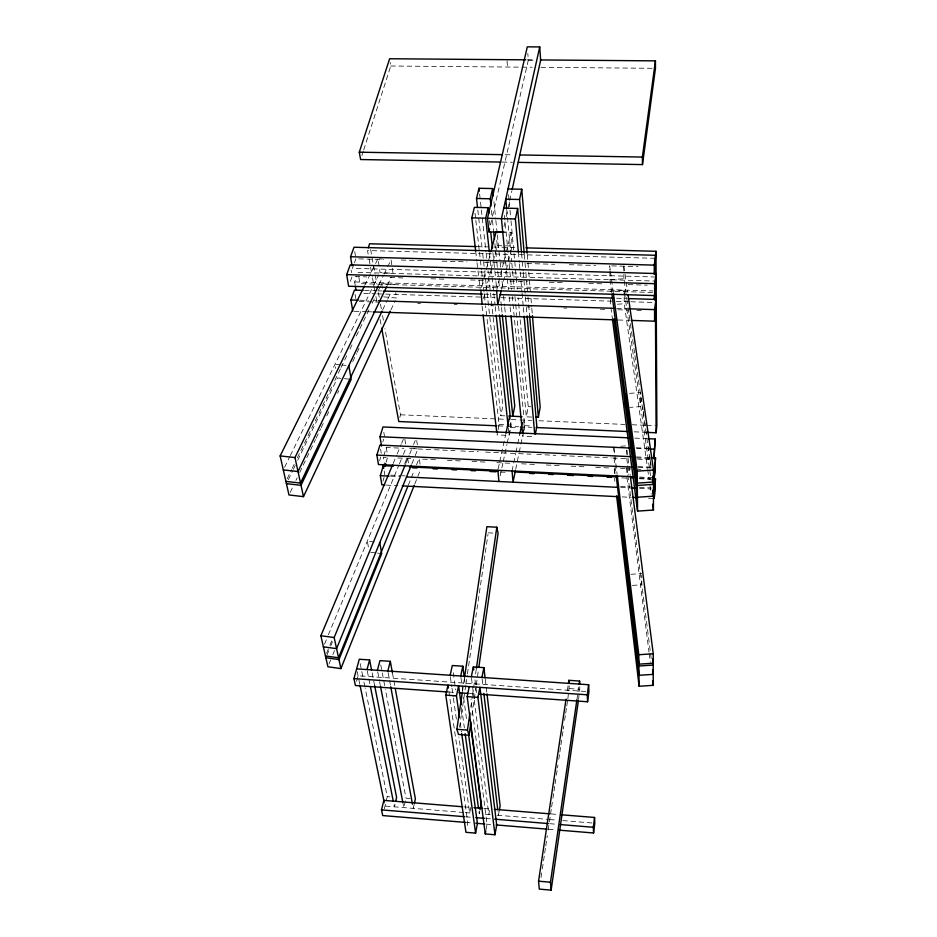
<?xml version="1.0" encoding="UTF-8"?>
<svg xmlns="http://www.w3.org/2000/svg" width="937" height="937" viewBox="0 0 937 937"><rect width="100%" height="100%" fill="white"/><g stroke="black" fill="none" stroke-linecap="round" stroke-linejoin="round"><path stroke-width="0.7" stroke-dasharray="4.68 3.51" d="M471.955 715.036L476.101 686.2M476.312 684.76L478.584 668.889M578.562 699.447L579.874 686.575M470.807 707.084L472.26 697.011M472.471 695.57L474.754 679.747M475.586 673.984L476.418 668.233M576.876 699.869L578.761 686.844M459.563 727.241L461.262 715.716M461.472 714.275L465.724 685.474M465.935 684.033L467.212 675.39M467.422 673.949L488.013 534.254M462.433 691.693L464.365 678.657M541.024 877.559L542.113 870.356M542.324 868.904L544.491 854.485M544.702 853.045L545.568 847.271M545.791 845.83L547.302 835.734M548.168 829.959L550.335 815.541M550.546 814.089L551.413 808.326M551.635 806.886L552.713 799.671M552.935 798.23L553.802 792.456M554.013 791.015L554.88 785.241M555.091 783.8L556.18 776.586M556.391 775.145L557.257 769.382M557.48 767.93L557.913 765.049M558.78 759.286L559.635 753.512M559.857 752.071L560.724 746.297M560.935 744.856L562.024 737.642M562.235 736.201L563.102 730.427M563.324 728.986L563.758 726.105M564.613 720.33L565.479 714.568M565.702 713.127L566.569 707.353M566.78 705.912L567.646 700.138M567.869 698.697L569.216 685.837M567.365 690.44L568.454 683.214M499.152 811.231L498.425 815.331L497.898 810.973M523.525 432.226L522.811 436.127L534.957 436.665M523.771 430.915L524.72 425.703L512.293 296.607M531.689 417.059L526.348 416.836L528.222 406.635L518.138 297.802M486.034 829.76L487.053 824.185L470.948 699.646M489.571 810.446L488.821 814.546L474.263 699.927M479.756 811.032L479.24 813.761L478.854 810.856M497.816 431.02L497.043 434.92L509.131 435.459L511.122 425.058L510.653 420.713M467.282 825.38L467.821 822.604L448.6 689.48M470.737 807.542L469.683 812.976L458.896 736.951M498.074 429.732L499.093 424.531L485.577 305.825M504.844 415.852L500.85 415.688L502.864 405.522L488.06 270.828M515.678 469.343L518.934 453.649M519.227 452.22L522.776 435.096M523.08 433.667L524.263 427.951L523.514 418.148M512.059 470.948L515.643 453.824M515.936 452.395L517.435 445.274M517.728 443.845L519.824 433.854M500.147 475.797L502.923 462.972M503.228 461.554L506.94 444.454M507.245 443.025L510.642 427.354L510.278 423.161M498.156 468.84L499.409 463.147M499.726 461.718L505.64 434.663M504.012 226.555L505.886 218.028M506.203 216.599L511.836 191.019M414.166 804.321L413.264 808.373L412.467 804.075M490.578 224.798L492.206 217.7M492.522 216.283L528.304 60.179L527.812 53.514M405.37 800.866L403.824 807.6L402.992 803.302M395.027 804.133L394.395 806.827L393.833 803.969M384.346 808.772L387.25 796.649L365.114 687.875M501.553 289.275L506.003 271.144M506.355 269.751L508.065 262.77M508.404 261.376L510.466 253.002M510.806 251.608L512.176 246.033L511.145 232.329L504.293 232.165M496.587 290.751L503.52 262.934M503.872 261.54L505.945 253.201M506.296 251.807L511.145 232.329M399.806 417.48L400.497 414.786L384.908 328.559M483.574 298.552L490.754 270.711M491.105 269.317L492.897 262.348M493.26 260.954L497.207 245.646L496.633 238.794M481.559 287.495L483.375 280.55M483.738 279.167L485.905 270.828M486.268 269.446L488.083 262.501M488.446 261.118L490.625 252.779M356.528 681.34L358.051 675.776L586.035 691.518M382.975 481.103L384.065 477.355M386.103 462.257L387.344 458.076M383.783 455.874L386.278 447.499L403.812 448.308M379.59 460.77L380.703 457.022M382.8 441.948L383.643 439.16M361.94 155.413L363.275 151.29M363.708 149.908L390.741 66.012L390.179 62.381M355.135 284.766L354.666 281.955L356.622 276.497M350.379 281.346L352.148 276.45L366.754 276.883M353.917 264.222L352.429 268.298L654.249 276.977M354.409 262.852L355.896 258.776M414.798 483.972L420.772 469.039M408.321 485.132L414.318 470.304M416.496 464.904L418.675 459.505M329.016 664.052L330.667 659.999M332.881 654.576L334.532 650.524M411.87 463.803L414.622 457.057M415.173 455.71L417.914 448.964L413.99 448.542M326.568 653.288L329.344 646.553M329.894 645.218L332.12 639.83M404.737 463.616L406.951 458.228M326.966 655.092L330.269 647.069M330.82 645.734L332.471 641.716M405.791 463.452L409.118 455.347M409.68 454L413.006 445.907M413.557 444.56L415.232 440.507M324.507 644.164L327.868 636.071M328.395 634.794L398.869 465.185M399.431 463.85L402.781 455.769M403.343 454.422L406.131 447.699M393.177 463.475L396.562 455.394M397.136 454.047L401.083 444.63M401.645 443.283L403.343 439.242M390.916 309.901L395.262 300.625M382.694 309.807L387.086 300.554M387.707 299.231L390.846 292.613M290.247 492.323L293.398 485.717M295.928 480.435L297.193 477.8M299.711 472.517L309.819 451.388M310.452 450.065L315.5 439.5M316.132 438.176L320.548 428.935M321.18 427.612L323.698 422.329M326.861 415.723L328.758 411.765M337.589 393.271L338.854 390.635M352.745 361.577L356.528 353.659M357.161 352.335L359.058 348.377M387.356 285.235L391.127 277.352M287.179 478.784L291.618 469.613M292.25 468.301L294.159 464.377M297.334 457.83L318.264 414.599M318.896 413.287L331.581 387.086M334.755 380.527L340.459 368.745M341.091 367.433L347.44 354.327M349.981 349.091L353.144 342.544M356.318 335.985L369.002 309.784M372.176 303.237L375.35 296.689M378.525 290.142L381.699 283.583L394.606 284.684M288.315 479.744L292.731 470.608M293.351 469.308L295.249 465.396M297.767 460.172L337.484 377.974L342.965 378.513M378.981 284.637L383.432 275.466M384.076 274.166L391.069 259.748L393.013 273.417L380.024 272.339L377.986 258.694L365.02 284.813M284.579 467.305L289.709 456.823M290.329 455.569L372.973 286.734M373.617 285.422L378.735 274.963M609.811 271.39L609.999 279.741L623.901 278.722L626.607 297.544M610.256 291.196L624.077 290.189L651.192 480.294M617.424 304.232L624.276 303.729L647.526 468.195M629.547 393.364L640.592 392.58L640.685 406.611L629.734 407.384M620.821 446.246L626.431 445.848M630.894 574.299L641.74 573.561M632.381 585.414L641.81 584.782L641.751 574.967M527.308 59.839L534.594 59.898M528.304 60.179L533.785 60.226M390.741 66.012L520.621 67.148M522.073 67.159L532.228 67.241M540.93 67.323L652.574 68.296M505.207 154.71L512.504 154.828M502.279 162.078L512.504 162.265M497.207 245.646L512.176 246.033M476.242 246.572L487.943 246.876M493.787 247.028L517.165 247.649M655.15 258.307L367.503 250.566L368.815 257.745M358.812 258.858L383.666 259.549M401.212 260.029L424.602 260.685M442.135 261.165L466.989 261.856M484.523 262.348L510.841 263.074M526.922 263.531L554.692 264.293M569.309 264.702L595.616 265.429M611.697 265.885L638.015 266.612M358.086 272.398L655.525 281.065M390.12 277.563L406.189 278.043M431.02 278.781L445.625 279.203M470.456 279.94L486.514 280.421M509.88 281.112L527.414 281.627M549.316 282.271L565.386 282.751M588.752 283.431L604.822 283.911M628.188 284.602L647.174 285.164M354.666 281.955L652.761 290.927M652.574 292.473L359.89 283.63L358.309 273.803M364.598 290.447L376.252 290.81M377.705 290.845L382.073 290.985M484.031 294.136L495.685 294.487M616.581 298.224L626.771 298.54M363.802 293.433L375.479 293.796M376.943 293.843L384.24 294.066M385.693 294.113L495.146 297.533M500.979 297.708L614.801 301.257M616.265 301.304L629.395 301.714M630.859 301.761L654.202 302.487M359.667 300.227L368.428 300.508M374.261 300.683L377.189 300.777M616.628 308.414L628.305 308.788M359.176 301.491L379.637 302.147M417.644 303.365L420.561 303.459M454.176 304.525L457.104 304.619M490.719 305.696L493.647 305.79M527.262 306.867L530.178 306.961M563.793 308.039L566.721 308.132M600.336 309.21L604.716 309.351M617.87 309.772L628.106 310.1M636.879 310.381L641.259 310.51M354.256 311.283L365.922 311.67M367.374 311.716L371.743 311.857M618.127 319.985L629.781 320.372M528.222 406.635L530.881 406.752M400.497 414.786L505.371 419.296M511.204 419.542L518.477 419.858M519.941 419.917L531.595 420.42M538.88 420.736L624.815 424.438M632.1 424.742L645.206 425.316M646.659 425.375L655.408 425.749M499.093 424.531L505.781 424.824M507.116 424.883L511.122 425.058M524.72 425.703L531.431 425.995M498.203 425.866L505.512 426.194M506.976 426.253L518.665 426.768M520.129 426.827L531.829 427.342M634.173 431.816L645.874 432.32M510.642 427.354L518.805 427.717M520.176 427.776L524.263 427.951M634.782 438.118L646.425 438.633M636.223 447.757L649.318 448.343M636.492 448.331L648.146 448.87M636.551 456.928L649.681 457.537M636.481 457.912L652.503 458.661M409.656 448.577L433.023 449.666M434.487 449.725L454.949 450.674M460.793 450.943L478.327 451.763M485.624 452.102L509.002 453.18M510.466 453.25L530.928 454.199M536.772 454.468L555.758 455.347M561.603 455.616L584.981 456.694M586.445 456.764L611.287 457.912M612.739 457.982L628.821 458.732M637.582 459.13L653.651 459.88M637.992 466.579L651.11 467.2M638.249 467.411L651.391 468.031M386.278 457.408L383.374 457.268L384.229 462.515M397.92 457.959L412.467 458.65M422.646 459.13L437.192 459.821M447.382 460.301L461.929 460.992M472.107 461.472L486.654 462.152M496.833 462.644L511.379 463.323M521.569 463.803L536.116 464.494M546.294 464.975L560.841 465.666M571.031 466.146L585.578 466.837M595.756 467.317L611.756 468.078M620.481 468.488L630.671 468.968M637.945 469.308L640.849 469.449M639.702 477.074L654.295 477.776M639.444 477.987L651.086 478.538M500.393 472.025L507.702 472.377M621.758 477.87L629.067 478.221M639.303 478.713L651.004 479.275M390.624 475.129L400.813 475.633M402.266 475.703L405.171 475.844M620.517 486.397L630.695 486.9M639.432 487.322L651.063 487.896M390.53 476.172L400.731 476.675M620.762 487.486L629.5 487.908M639.702 488.411L651.356 488.985M386.243 485.085L397.897 485.671M622.215 496.891L630.952 497.324M648.427 498.203L654.249 498.496M488.224 532.813L493.858 533.118M569.38 688.601L580.015 689.327M448.835 692.056L456.143 692.572M469.285 693.485L476.582 694.001M387.25 796.649L389.921 796.872M410.008 798.488L405.99 798.16L385.376 689.292M379.438 258.811L382.343 259.045M463.745 806.851L469.566 807.331M484.089 808.502L489.91 808.971M550.944 813.925L558.206 814.522M463.674 812.484L384.99 806.066L384.111 801.791M465.127 812.602L470.96 813.082M485.53 814.276L491.351 814.745M497.184 815.225L548.18 819.395M549.632 819.512L556.918 820.109M562.75 820.578L591.891 822.967M465.654 816.795L471.452 817.263M485.963 818.458L490.309 818.821M549.785 823.705L557.046 824.291M465.595 822.417L471.932 822.944M485.963 824.103L492.569 824.642M548.485 829.268L555.758 829.866M383.666 296.877L396.503 297.978L395.742 292.66M340.506 364.868L334.989 364.329L335.739 368.428M341.888 364.997L346.034 365.395M344.336 378.653L351.188 379.321M374.238 541.949L367.316 541.117L368.827 549.375M370.701 552.291L376.194 552.971M377.576 553.135L381.699 553.638M357.196 671.642L359.878 684.596M360.159 663.537L362.783 676.42M363.943 682.148L364.821 686.434M367.292 671.009L370.15 685.31M372.141 672.825L374.671 685.72M377.681 671.724L379.333 680.309M379.602 681.738L380.153 684.596M380.762 664.93L385.107 687.852M388.094 672.438L390.471 685.322M369.084 259.186L372.235 276.427M372.493 277.856L374.859 290.786M375.913 296.537L376.967 302.288M380.117 319.529L381.172 325.268M392.404 672.801L394.758 685.697M370.607 249.511L375.023 273.944M375.292 275.384L376.85 284.005M378.407 292.625L379.45 298.376M380.481 304.127L381.523 309.878M382.565 315.628L383.608 321.368M351.082 270.008L351.516 272.585M355.1 294.359L355.791 298.575M380.574 449.128L381.23 453.168M384.158 470.901L384.802 474.848M354.736 251.561L355.428 255.895M383.83 432.332L384.486 436.373M386.278 447.499L387.122 452.735M381.699 283.583L382.683 290.236M404.889 439.336L405.721 444.911M407.7 458.252L408.52 463.686M623.901 266.237L625.998 280.69M626.209 282.142L627.673 292.25M641.423 398.354L641.833 401.235M642.665 407.009L643.087 409.891M643.297 411.331L644.129 417.106M644.949 422.868L645.37 425.749M646.202 431.524L646.612 434.405M648.486 447.394L648.896 450.275M649.728 456.05L650.149 458.931M650.36 460.372L651.192 466.146M626.818 298.997L627.86 306.235M628.071 307.687L628.903 313.473M629.102 314.926L630.144 322.164M630.355 323.616L632.44 338.093M632.651 339.545L633.693 346.784M633.892 348.236L634.724 354.022M634.935 355.474L635.977 362.713M636.188 364.165L638.273 378.642M638.472 380.094L639.514 387.332M639.725 388.785L641.81 403.261M642.021 404.714L644.094 419.19M644.305 420.643L646.6 436.572M646.799 438.012L651.18 468.43M647.725 469.636L649.154 479.732M649.973 485.507L651.192 494.162M450.357 676.701L451.775 686.739M451.985 688.18L453.203 696.788M453.403 698.217L456.659 721.174M416.731 440.601L417.328 444.782M419.413 459.517L420.186 464.963M453.309 672.696L455.71 689.937M460.313 722.989L461.496 731.996M461.578 707.587L464.354 727.85M460.922 677.439L462.667 690.487M463.651 697.749L466.767 720.951M610.268 270.161L609.682 265.827L609.776 269.997M610.456 271.613L613.36 293.304M609.999 279.741L611.732 292.777M464.33 677.72L465.092 683.471M610.947 307.617L612.458 319.166M626.994 450.182L628.856 464.623M629.043 466.064L630.156 474.731M626.794 458.615L627.532 464.389M627.72 465.83L628.821 474.485M626.935 467.938L627.661 473.712M627.849 475.153L651.203 658.477M626.912 477.53L649.013 652.14M649.189 653.581L650.29 662.236M471.498 678.165L474.075 698.475M474.965 679.875L476.757 694.258M613.981 448.179L614.684 453.965M614.848 455.405L617.108 474.181M614.063 458.041L615.972 473.935M482.098 678.892L482.801 684.701M614.449 468.816L615.14 474.59M614.531 478.397L614.871 481.302M475.68 251.151L476.863 261.271M477.027 262.723L478.877 278.64M479.053 280.093L480.06 288.772M482.075 306.13L482.918 313.368M485.272 679.266L486.807 692.361M475.012 213.179L475.68 218.977M475.844 220.418L479.299 250.823M479.475 252.264L481.454 269.645M481.618 271.086L485.413 304.384M477.811 210.075L482.028 247.719M482.684 253.517L484.464 269.446M484.628 270.887L486.9 291.161M487.064 292.613L500.85 415.688M479.627 194.076L481.22 208.553M481.372 210.005L485.998 252.006M486.151 253.458L487.908 269.387M489.442 252.955L493.67 292.063M493.822 293.515L495.076 305.099M495.228 306.551L496.013 313.79M508.346 428.221L509.131 435.459M489.524 220.745L489.981 225.091M492.897 252.627L493.811 261.318M493.963 262.77L495.802 280.151M495.954 281.604L496.727 288.854M498.554 306.235L499.327 313.485M491.433 210.38L492.335 219.082M492.487 220.523L493.541 230.678M494.9 243.714L496.704 261.107M496.856 262.559L497.606 269.809M497.758 271.261L498.66 279.952M498.812 281.405L499.562 288.655M500.92 301.691L501.365 306.036M501.518 307.488L502.127 313.286M493.94 201.607L495.708 219M495.86 220.453L497.196 233.5M497.336 234.953L499.995 261.048M500.147 262.501L500.885 269.739M501.026 271.191L501.916 279.894M502.056 281.346L502.794 288.596M503.544 295.834L504.574 305.989M504.715 307.441L505.312 313.239M504.844 253.435L506.413 269.387M506.554 270.84L508.404 289.685M509.119 296.935L509.974 305.638M510.126 307.078L510.981 315.781M504.469 215.381L509.775 270.5M509.915 271.953L511.59 289.357M506.718 209.349L511.661 261.587M511.801 263.039L514.272 289.158M514.952 296.408L526.348 416.836M508.58 194.755L509.119 200.565M509.259 202.017L510.864 219.434M511.005 220.886L517.329 289.088M518.384 252.346L519.297 262.501M519.426 263.953L520.867 279.917M520.995 281.369L521.909 291.536M522.038 292.988L523.209 306.048M523.35 307.5L523.994 314.75M507.034 60.905L507.573 67.031M521.593 253.447L523.127 270.875M523.256 272.327L526.196 305.72M526.325 307.172L526.969 314.434M524.322 254.688L525.692 270.664M525.821 272.117L527.449 290.997M527.953 296.806L529.592 315.687M527.273 254.606L528.62 270.582M528.749 272.035L530.342 290.927M530.963 298.189L531.701 306.903M531.818 308.355L532.427 315.617M610.444 299.313L610.573 304.736M613.805 446.738L613.969 453.801M614.309 468.746L614.438 474.263M623.714 266.19L623.819 273.147M623.843 274.541L623.901 278.722M624.077 290.189L624.159 295.6M624.183 296.959L624.276 303.729M626.502 450.1L626.56 454.34M626.771 467.879L626.876 474.766"/><path stroke-width="1.41" d="M616.593 495.837L639.093 686.259L653.206 685.322L653.253 653.768L630.343 476.172M612.458 319.166L637.558 511.122L653.44 510.021L653.487 470.011L628.095 295.143M653.932 475.41L653.932 479.416L655.104 466.626M655.162 439.02L653.956 458.72L655.162 439.02L647.889 438.692M654.213 299.606L654.213 295.284M654.249 274.342L654.26 265.124L655.584 255.274L354.034 247.239L350.543 256.738L352.019 265.733M631.245 320.419L654.565 321.18L654.588 309.62L655.9 299.442L628.235 298.587M654.612 295.577L654.635 283.677L655.97 273.545L350.239 264.866L346.667 274.623L348.611 286.23L654.612 295.577L655.935 285.422L655.97 273.545M655.525 281.065L654.576 299.653M655.584 255.274L654.623 274.154M655.455 478.748L654.249 498.496L655.455 478.748L652.55 478.608M655.513 457.795L654.295 477.776L655.513 457.795L651.133 457.596M655.9 299.442L655.877 310.979L654.565 321.18M647.338 432.39L656.111 432.777L656.86 425.808L655.994 251.292L525.938 247.872M655.49 255.508L655.994 251.292M558.675 830.112L593.566 832.993L593.308 827.277L594.55 817.462L561.122 814.757M593.566 832.993L594.796 823.201L594.55 817.462M518.337 162.37L642.477 164.596L655.467 68.319L655.432 60.87L540.415 59.945M642.477 164.596L642.372 157.065L655.432 60.87M479.498 694.2L587.558 701.766L588.94 691.717L588.635 684.736L356.634 668.877M587.558 701.766L587.23 694.797L588.635 684.736M462.21 693.134L456.858 729.326L458.498 734.444L469.05 735.229L470.913 722.251M478.795 667.449L498.086 533.34L496.809 527.215L486.889 526.688L464.576 677.217M566.053 699.107L538.564 881.178L539.29 889.108L551.132 890.15L578.352 700.888M469.05 735.229L467.469 730.099L469.976 712.834M476.418 668.233L496.809 527.215M551.132 890.15L550.476 882.221L576.876 699.869M579.183 683.951L579.593 681.058L568.9 680.321L568.454 683.214M535.425 434.065L536.807 426.23L527.086 315.886M535.695 417.234L538.365 417.352L540.169 407.138L532.427 315.617M494.959 834.75L496.704 824.982L479.931 687.348L477.905 697.386L494.959 834.75L485.272 833.93L467.176 696.624L469.261 686.61M499.398 809.861L500.124 805.761L486.982 693.813M485.272 833.93L485.776 831.154M448.39 688.027L447.98 685.134L445.778 695.125L465.935 832.314L475.598 833.122L477.425 823.389L465.139 733.648M480.013 809.673L481.044 804.227L470.409 723.727M481.934 677.439L483.902 667.636L473.349 666.933L471.311 676.713M515.385 470.772L513.019 482.192L512.059 470.948M519.824 433.854L522.214 422.446M518.384 252.346L515.385 218.965L517.634 208.447L503.766 208.131M524.193 253.236L519.555 199.499L521.745 189.239L508.041 188.958M459.481 717.543L456.46 695.875L458.603 685.872L461.18 704.694M460.723 675.987L462.819 666.219L452.302 665.516L450.158 675.272M505.957 433.245L509.693 416.157L509.927 418.956M512.152 189.602L540.637 60.284L539.735 46.932L527.308 46.85L487.498 218.309L488.95 231.896L502.759 232.235M539.735 46.932L501.424 218.637L504.703 251.983M414.47 802.974L415.384 798.921L395.273 688.566M488.95 231.896L489.594 229.05M489.29 251.503L485.694 218.192L488.142 207.698L474.356 207.393L471.815 217.864L475.68 251.151M490.976 206.035L490.227 198.785L492.616 188.56L478.994 188.278L476.511 198.492L477.483 207.182M395.66 801.451L396.609 797.41L374.671 685.72M465.595 822.417L382.706 815.565L381.523 809.884L383.819 800.374L462.292 806.734M501.213 290.669L497.781 304.63L496.587 290.751M387.824 671.009L390.319 661.335L379.953 660.632L377.4 670.295M490.988 251.397L496.06 231.954L504.293 232.165M367.011 669.58L369.611 659.941L359.293 659.238L353.94 678.622L355.392 685.509L447.382 691.951M385.693 463.663L384.873 466.45L384.439 463.827M384.779 485.015L381.874 484.862L380.328 475.68L383.292 465.654L393.481 466.146M633.857 476.792L378.466 464.529L376.885 455.101L379.907 445.098L630.718 456.659M381.546 446.141L380 436.724L382.964 426.956L628.961 437.86M368.335 247.848L369.565 243.772L476.242 246.572M500.815 162.054L360.616 159.536L359.293 152.192L389.628 58.75L525.856 59.827M352.792 311.236L350.906 299.945L354.397 290.13L363.134 290.4M392.615 464.822L320.876 635.743L327.903 666.769L340.916 668.585L414.248 485.331M407.782 486.479L338.573 657.786L325.467 655.97M411.32 465.15L336.582 648.638L323.394 646.835M340.916 668.585L334.158 637.535L405.229 464.799M364.376 286.125L280.14 455.921L288.983 494.959L303.483 496.645L390.296 311.225M382.062 311.131L300.531 483.07L285.914 481.407M386.723 286.546L298.025 471.557L283.302 469.905M303.483 496.645L294.979 457.561L378.349 285.949M613.36 293.304L637.207 471.159L653.487 470.011M639.093 686.259L638.811 654.729L653.253 653.768M359.293 152.192L502.291 154.652M519.801 154.956L642.372 157.065M476.511 198.492L490.227 198.785M519.555 199.499L505.757 199.194L506.577 207.909M471.815 217.864L485.694 218.192M487.498 218.309L515.385 218.965M350.543 256.738L654.26 265.124M346.667 274.623L654.635 283.677M383.526 291.032L482.578 294.089M500.053 294.628L613.665 298.142M350.906 299.945L358.203 300.18M378.642 300.824L613.712 308.32M629.769 308.835L654.588 309.62M373.207 311.904L616.663 319.939M508.826 416.028L522.026 416.684M496.739 425.808L398.775 421.521L381.687 328.149M536.21 427.53L626.865 431.488M380 436.724L630.66 448.073M649.599 448.928L653.979 449.128M376.885 455.101L632.405 467.141M409.492 466.919L498.273 471.194M514.284 471.955L617.612 476.933M630.718 477.565L633.623 477.706M412.655 467.797L417.047 468.008M433.128 468.781L437.509 468.992M452.138 469.695L456.518 469.905M471.147 470.608L475.527 470.819M490.156 471.534L496.001 471.815M529.639 473.431L534.02 473.642M548.649 474.345L553.029 474.555M567.658 475.258L573.503 475.539M588.131 476.254L592.512 476.464M607.141 477.167L611.521 477.378M380.328 475.68L389.078 476.101M406.564 476.956L617.846 487.345M630.952 487.99L635.333 488.2M402.266 485.881L619.298 496.739M632.405 497.395L636.773 497.617M353.94 678.622L587.23 694.797M459.06 692.771L467.821 693.38M445.778 695.125L456.46 695.875M467.176 696.624L477.905 697.386M456.858 729.326L467.469 730.099M473.923 807.682L482.637 808.385M494.267 809.334L549.492 813.808M381.523 809.884L464.202 816.677M475.809 817.626L484.511 818.341M494.666 819.172L548.332 823.576M559.939 824.537L593.308 827.277M475.785 823.26L484.499 823.974M496.142 824.935L547.032 829.14M538.564 881.178L550.476 882.221M280.14 455.921L294.979 457.561M286.417 483.656L301.023 485.331L351.188 379.321L348.787 365.664M320.876 635.743L334.158 637.535M325.865 657.762L338.96 659.578L381.699 553.638L379.766 542.628M360.171 686.025L384.111 801.779M370.431 686.739L393.259 801.112M369.611 659.941L371.579 669.967M380.434 686.025L402.723 801.873M390.741 686.751L412.467 804.075M390.319 661.335L392.404 672.801M355.357 286.172L356.048 290.388M383.292 465.654L383.725 468.277M652.644 476.242L653.476 482.005L637.312 483.129L625.412 393.657L625.623 407.677M652.632 478.561L653.464 484.359L637.336 485.483L611.92 294.23M652.632 490.367L653.452 496.142L637.441 497.254L613.899 318.767M652.62 504.258L653.44 510.021M461.695 733.437L475.598 833.122M468.711 735.451L478.467 807.963M462.819 666.219L464.143 676.28M652.679 658.875L653.241 663.209L638.893 664.157L628.177 574.486L628.34 585.695M652.679 660.726L653.241 665.059L638.917 666.008L616.136 475.375M652.667 670.025L653.23 674.359L638.999 675.296L617.717 496.247M652.667 681L653.206 685.322M473.349 666.933L473.712 669.803M617.284 475.621L638.811 654.729M483.843 693.403L497.723 809.521M483.082 314.82L496.704 432.027M483.902 667.636L485.097 677.814M478.994 188.278L479.311 191.171M496.165 315.242L508.194 426.768M488.142 207.698L488.763 213.495M490.754 232.341L492.429 248.27M499.48 314.926L510.196 416.356M493.694 232.118L494.443 239.368M502.267 314.738L512.808 416.192L514.753 406.014L505.605 316.132M492.616 188.56L493.354 195.81M510.981 315.781L522.53 433.234M480.833 290.271L482.145 304.127M497.852 470.257L498.917 481.501M524.123 316.202L534.699 433.772M517.634 208.447L521.464 251.994M529.592 315.687L538.365 417.352M521.745 189.239L527.144 253.154M568.9 680.321L569.052 683.085M579.593 681.058L579.734 683.811M637.207 471.159L637.558 511.122M655.197 267.033L655.244 274.307M655.338 293.199L655.385 300.472M655.432 309.198L656.111 432.777"/></g></svg>
